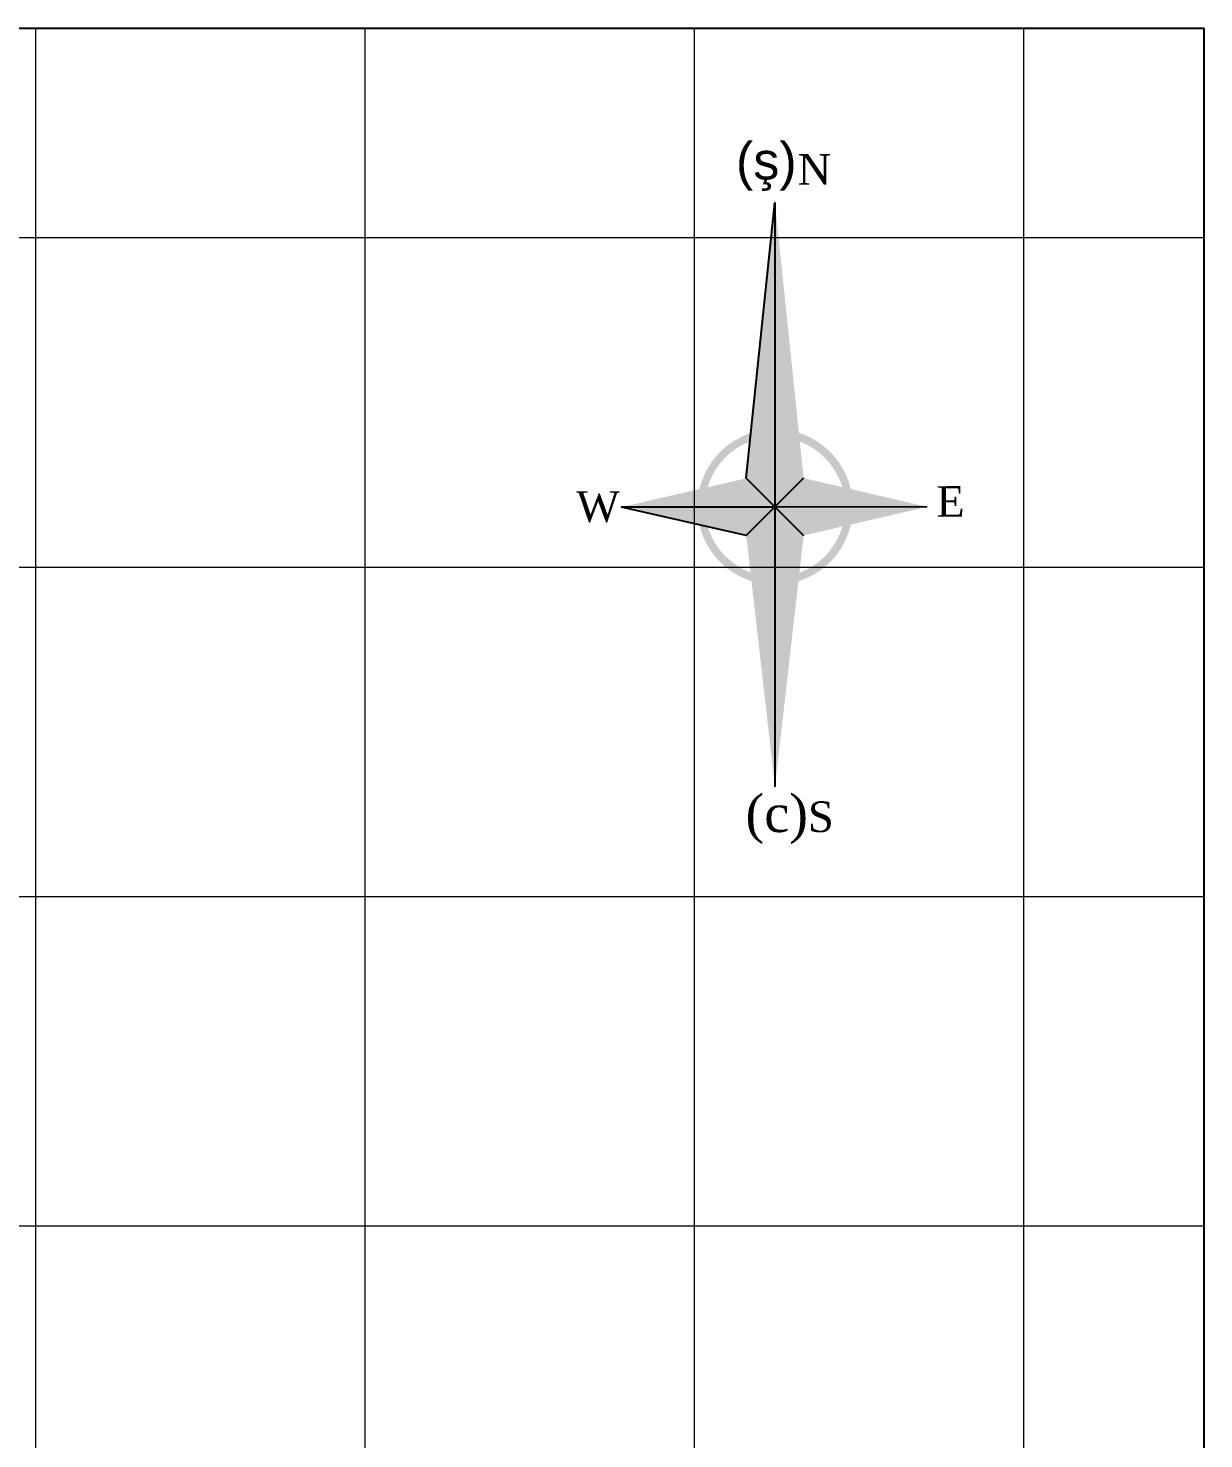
# Model space of a CAD drawing. Header units: feet. Extents: x 3381 to 1374491, y 675186 to 8751562.
# Drawn here: x 686712.2 to 686890.7, y 4376213.9 to 4376428 of the extents above; entities that cross this region are included whole.
import ezdxf

# ---------------------------------------------------------------- set-up
doc = ezdxf.new("R2010")
doc.units = ezdxf.units.FT
doc.header["$MEASUREMENT"] = 0
doc.layers.get('0').update_dxf_attribs({"linetype": 'CONTINUOUS'})
doc.layers.add('km setka', color=170, linetype='CONTINUOUS', lineweight=15)
doc.layers.add('Kompass', color=7, linetype='CONTINUOUS')
doc.layers.add('ramka', color=7, linetype='CONTINUOUS')
doc.styles.get("Standard").update_dxf_attribs({"font": 'arial.ttf', "height": 2.5})
doc.styles.add('Standart', font='times.ttf')

msp = doc.modelspace()

# ---------------------------------------------------------------- hatches: boundary and pattern name
at = {"layer": 'Kompass'}
h = msp.add_hatch(color=5, dxfattribs=at)
h.set_gradient(color1=(0, 0, 255), one_color=1, tint=1)
h.paths.add_polyline_path([(686825.5609601708, 4376355.309203438), (686821.2000921261, 4376359.639542374), (686825.5707152443, 4376401.452819626)])
h = msp.add_hatch(color=220, dxfattribs=at)
h.set_gradient(color1=(236, 9, 164), tint=1)
h.paths.add_polyline_path([(686825.5609584928, 4376355.316511614), (686829.9137474606, 4376359.670835736), (686825.5707152443, 4376401.452819611)])
h = msp.add_hatch(color=5, dxfattribs=at)
edge = h.paths.add_edge_path()
edge.add_line((686825.558519299, 4376365.938541594), (686825.5582524136, 4376367.1007566))
edge.add_arc((686825.6325402197, 4376355.357964426), 11.7430271574059, 13.045566734916576, 90.3624624341104, ccw=False)
edge.add_line((686837.0724898913, 4376358.008669677), (686835.7915865725, 4376358.306078622))
edge.add_arc((686825.4999002897, 4376355.183830987), 10.75487037904734, 16.87652297924, 89.68771000392486)
edge = h.paths.add_edge_path()
edge.add_line((686821.7852922553, 4376365.238088521), (686821.9190699285, 4376366.517925005))
edge.add_arc((686825.6364573914, 4376355.255979834), 11.85961122844251, 108.2672279889126, 179.8603373118477)
edge.add_line((686813.7768813961, 4376355.284888477), (686814.9390938128, 4376355.285874987))
edge.add_arc((686825.5749256321, 4376355.300291727), 10.63584159031779, 110.8736180679187, 180.0776636037058, ccw=False)
edge = h.paths.add_edge_path()
edge.add_line((686815.3743940232, 4376352.28210909), (686814.0945067033, 4376352.574817707))
edge.add_arc((686825.5544850114, 4376355.259172946), 11.77016847543498, 193.1831357710072, 270.1348291425634)
edge.add_line((686825.5821826938, 4376343.489037057), (686825.563407612, 4376344.651267458))
edge.add_arc((686825.6868757361, 4376355.433942983), 10.78338240491186, 196.9948773845935, 269.3439575071076, ccw=False)
edge.add_line((686815.3743940232, 4376352.282109074), (686815.3743940232, 4376352.282109074))
edge = h.paths.add_edge_path()
edge.add_line((686829.1312505758, 4376344.031890066), (686829.2774449496, 4376345.313090172))
edge.add_arc((686825.5877440457, 4376355.291438439), 10.63867128123032, 290.2929173644765, 360.1088656295102)
edge.add_line((686836.2263961233, 4376355.311652572), (686837.388617874, 4376355.304930565))
edge.add_arc((686825.634455449, 4376355.253982297), 11.75427284196888, -72.69300685657112, 0.24834629959349286, ccw=False)
edge.add_line((686829.1312505758, 4376344.031890066), (686829.2774449496, 4376345.313090172))
edge.add_line((686829.2774449496, 4376345.313090195), (686829.1312505758, 4376344.031890089))
h = msp.add_hatch(color=220, dxfattribs=at)
h.set_gradient(color1=(236, 9, 164), tint=1)
h.paths.add_polyline_path([(686825.5683289367, 4376355.309205112), (686821.2000921261, 4376359.639542374), (686802.2871914478, 4376355.275135814), (686825.5609584928, 4376355.316511614)])
h = msp.add_hatch(color=5, dxfattribs=at)
h.set_gradient(color1=(0, 0, 255), one_color=1, tint=1, name='CURVED')
h.paths.add_polyline_path([(686825.5609601708, 4376355.309203422), (686829.9137474606, 4376359.670835736), (686848.6758943619, 4376355.314511433)])
h = msp.add_hatch(color=5, dxfattribs=at)
h.set_gradient(color1=(0, 0, 255), one_color=1, tint=1, name='HEMISPHERICAL')
h.paths.add_polyline_path([(686825.5540622299, 4376355.294885191), (686821.2204650429, 4376350.945120019), (686802.2871914478, 4376355.275135829)])
h = msp.add_hatch(color=220, dxfattribs=at)
h.set_gradient(color1=(236, 9, 164), tint=1)
h.paths.add_polyline_path([(686821.2165304734, 4376350.941170757), (686825.5679123708, 4376355.294896926), (686825.5707152443, 4376312.828512607)])
h = msp.add_hatch(color=5, dxfattribs=at)
h.set_gradient(color1=(0, 0, 255), one_color=1, tint=1, name='HEMISPHERICAL')
h.paths.add_polyline_path([(686825.5679123708, 4376355.294896926), (686825.5707152443, 4376312.828512607), (686829.9222202784, 4376350.963692143)])
h = msp.add_hatch(color=220, dxfattribs=at)
h.set_gradient(color1=(236, 9, 164), tint=1, name='INVHEMISPHERICAL')
h.paths.add_polyline_path([(686829.9222202784, 4376350.963692143), (686825.5827496345, 4376355.294909521), (686848.6758943619, 4376355.314511433)])

# ---------------------------------------------------------------- linework, layer by layer
at = {"linetype": 'Continuous'}
msp.add_open_spline([(686613.8599319161, 4376350.079243982), (686615.6808993464, 4376346.608828059), (686621.9869134747, 4376334.590770252), (686631.8837481397, 4376316.609437821), (686645.8785279666, 4376297.34499409), (686656.649789931, 4376277.147117876), (686667.6129916809, 4376259.261555489), (686676.7406515451, 4376241.858358663), (686690.1556039857, 4376223.337151668), (686706.7551484987, 4376209.04801992), (686718.290166389, 4376194.211420191), (686726.2203273581, 4376183.728659171), (686737.5383692193, 4376171.810042182), (686745.7874405539, 4376161.118093368), (686750.2312507887, 4376155.358294517)], degree=3, knots=[0, 0, 0, 0, 11.75951036506707, 40.72320969151131, 61.46233042964784, 83.0549787114427, 109.2907166578479, 124.3927438987541, 141.9627176045404, 177.5330077355191, 189.5588214431475, 198.2764878499065, 216.9554476813946, 238.7688661847819, 238.7688661847819, 238.7688661847819, 238.7688661847819], dxfattribs=at)
at = {"layer": 'km setka', "flags": 128}
for points in [[(686713.3062685725, 4376427.956393222), (686713.3062685725, 4375972.171699149)], [(686763.3062685725, 4376427.956393222), (686763.3062685725, 4376025.931699149)], [(686813.3062685725, 4376427.956393222), (686813.3062685725, 4376025.931699149)], [(686863.3062685725, 4376427.956393222), (686863.3062685725, 4376025.931699149)], [(686413.4999944533, 4376396.166873211), (686890.6601417514, 4376396.166873211)], [(686413.4999944533, 4376346.166873211), (686890.6601417514, 4376346.166873211)], [(686413.4999944533, 4376346.166873211), (686890.6601417514, 4376346.166873211)], [(686413.4999944533, 4376296.166873211), (686890.6601417514, 4376296.166873211)], [(686413.4999944533, 4376246.166873211), (686890.6601417514, 4376246.166873211)]]:
    msp.add_lwpolyline(points, dxfattribs=at)
at = {"layer": 'Kompass', "color": 5, "elevation": -54.04098510742188}
msp.add_lwpolyline([(686825.5609601708, 4376355.309203438), (686821.2000921261, 4376359.639542374), (686825.5707152443, 4376401.452819626), (686825.5609601708, 4376355.309203438)], close=True, dxfattribs=at)
at = {"layer": 'Kompass', "elevation": -54.04098510742188}
for points in [[(686825.5707152443, 4376401.452819626), (686825.5707152443, 4376312.828512638)], [(686825.5609601708, 4376355.309203438), (686821.2000921261, 4376359.639542374), (686829.9222202784, 4376350.96369216)], [(686829.9137474606, 4376359.670835751), (686825.5609618684, 4376355.301810583), (686821.2165304734, 4376350.941170772)], [(686848.6758943619, 4376355.314511449), (686802.2871914478, 4376355.275135829)]]:
    msp.add_lwpolyline(points, dxfattribs=at)
at = {"layer": 'Kompass', "color": 5, "elevation": -54.04098510742188}
msp.add_lwpolyline([(686825.5540622299, 4376355.294885191), (686821.2204650429, 4376350.945120019), (686802.2871914478, 4376355.275135829), (686825.5540622299, 4376355.294885191)], dxfattribs=at)
at = {"layer": 'ramka', "elevation": -54.04098510742188}
msp.add_lwpolyline([(686413.4999944533, 4375972.171699149), (686413.4999944533, 4376427.956393222), (686890.6601417514, 4376427.956393222)], dxfattribs=at)
msp.add_lwpolyline([(686413.4999944533, 4376427.956393222), (686890.6601417514, 4376427.956393222), (686890.6601417514, 4375972.171699149), (686413.4999944533, 4375972.171699149)], close=True, dxfattribs=at)

# ---------------------------------------------------------------- texts
at = {"layer": 'Kompass', "color": 1, "lineweight": -3, "ltscale": 0.2, "insert": (686819.6488772954, 4376410.655304027, -54.04098510742188), "char_height": 5.65756033779129, "width": 17.12022110818616, "attachment_point": 1}
msp.add_mtext('{\\fArial|b0|i0|c238|p34;(ş)}', dxfattribs=at)
at = {"layer": 'Kompass', "color": 1, "char_height": 4.651987570057192, "attachment_point": 1, "style": 'Standart'}
for s, insert, width, rotation in [('N', (686829.0196818679, 4376408.848438604, -54.04098510742188), 3.220062281873928, 0.01315714281446897), ('W', (686795.3931028247, 4376357.688094917, -54.04098510742188), 6.741651033287145, 0.013157142814469521), ('E', (686850.0686748362, 4376358.448600604, -54.04098510742188), 4.84559315541517, 0.01315714281446897), ('{\\H1.216x;(c)}S', (686821.1033510257, 4376311.610012281, -281.0131225585938), 3.373093864484388, 0.01315714281446897)]:
    msp.add_mtext(s, dxfattribs=dict(at, insert=insert, width=width, rotation=rotation))

doc.saveas('drawing.dxf')
